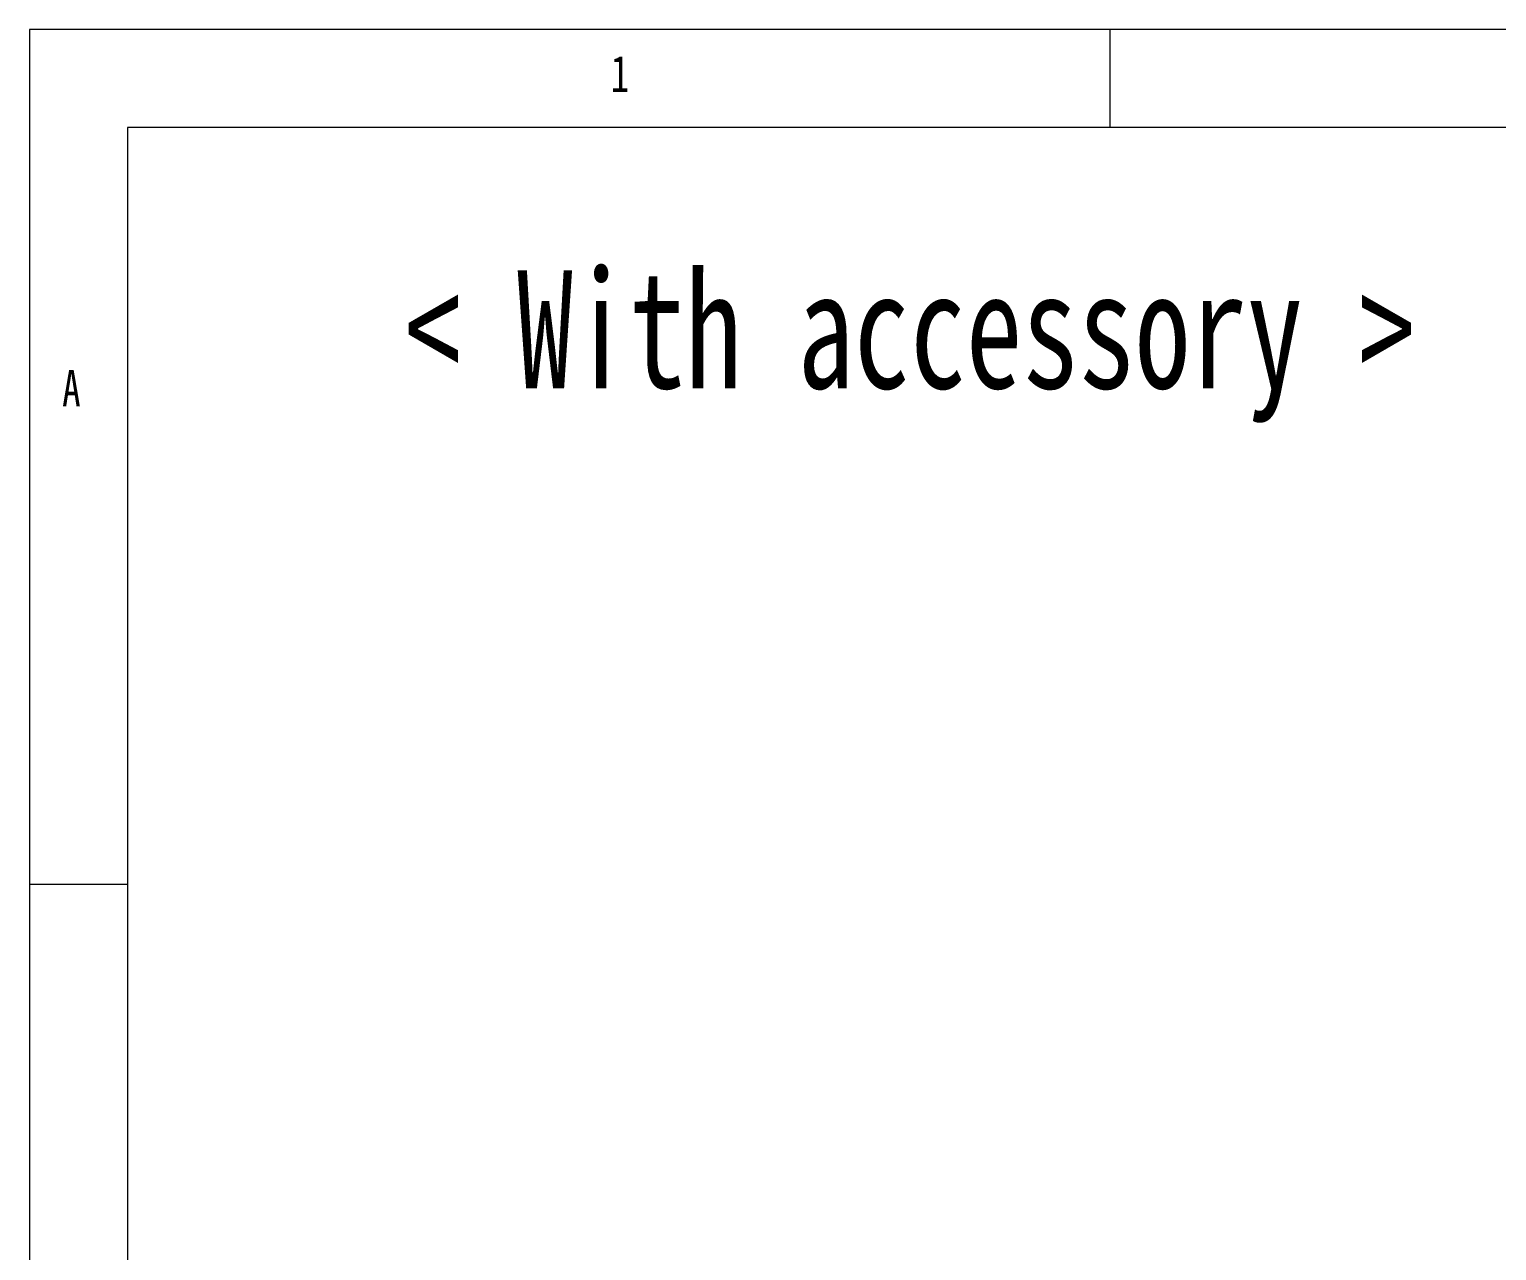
# Paper-space layout '시트2-ENG' of a CAD drawing. Header units: millimetres. Extents: x 5 to 415, y 5 to 292.
# Drawn here: x 5 to 79.7, y 229.9 to 292 of the extents above; entities that cross this region are included whole.
import ezdxf

# ---------------------------------------------------------------- set-up
doc = ezdxf.new("R2010")
doc.units = ezdxf.units.MM
doc.linetypes.add('CENTERX2', pattern=[20.32, 12.7, -2.54, 2.54, -2.54])
doc.layers.add('CENTER_LINE', color=7, linetype='CENTERX2')
doc.styles.add('SLDTEXTSTYLE0', font='TXT', dxfattribs={"width": 0.7})
doc.styles.add('SLDTEXTSTYLE3', font='TXT', dxfattribs={"width": 0.75})

psp = doc.layouts.new('시트2-ENG')

# ---------------------------------------------------------------- linework, layer by layer
at = {"color": 7, "linetype": 'Continuous', "lineweight": 18}
for p, q in [((415, 292), (5, 292)), ((5, 292), (5, 5)), ((60, 287), (60, 292)), ((410.25, 287), (10, 287)), ((10, 287), (10, 10)), ((10, 248.5), (5, 248.5))]:
    psp.add_line(p, q, dxfattribs=at)

# ---------------------------------------------------------------- texts
at = {"color": 7, "linetype": 'Continuous', "lineweight": 0, "char_height": 1.852, "attachment_point": 1, "style": 'SLDTEXTSTYLE3'}
for s, insert in [('1', (34.583, 290.668)), ('A', (6.667, 274.668))]:
    psp.add_mtext(s, dxfattribs=dict(at, insert=insert))
at = {"layer": 'CENTER_LINE', "insert": (24.098, 279.741), "char_height": 6, "attachment_point": 1, "style": 'SLDTEXTSTYLE0'}
psp.add_mtext('< With accessory >', dxfattribs=at)

doc.saveas('drawing.dxf')
